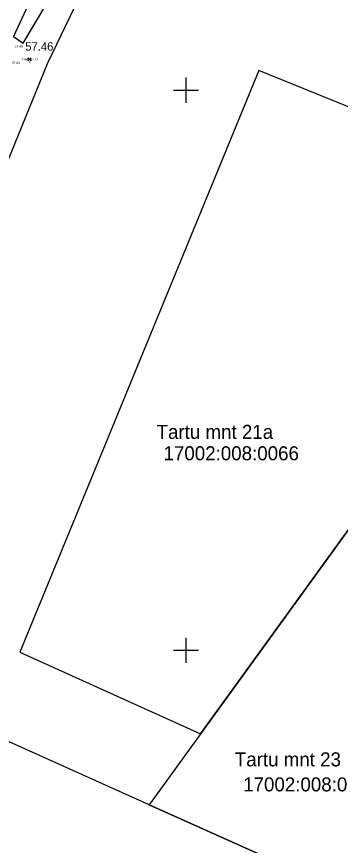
# Model space of a CAD drawing. Extents: x 641059 to 641794, y 6456421 to 6457268.
# Drawn here: x 641434.9 to 641463.8, y 6457082.6 to 6457156.6 of the extents above; entities that cross this region are included whole.
import ezdxf

# ---------------------------------------------------------------- set-up
doc = ezdxf.new("R2010")
doc.units = 0
for name, color, linetype in [('AED', 7, 'Continuous'), ('Default', 7, 'Continuous'), ('HORISONTAAL', 7, 'Continuous'), ('Level 25', 7, 'Continuous'), ('LIIKLUS', 7, 'Continuous'), ('SIOHULIIN', 7, 'Continuous'), ('SKKAEV', 7, 'Continuous'), ('TEE', 7, 'Continuous'), ('VEEKOGU', 7, 'Continuous')]:
    doc.layers.add(name, color=color, linetype=linetype)

# ---------------------------------------------------------------- blocks, each defined once
blk = doc.blocks.new('POINT_DISPLAY')
at = {"layer": 'Default'}
for p, q in [((-0.14, -0.14), (0.14, 0.14)), ((-0.14, 0.14), (0.14, -0.14))]:
    blk.add_line(p, q, dxfattribs=at)
blk = doc.blocks.new('rist')
at = {"layer": 'Default'}
for points in [[(0, 1.125), (0, -1.125)], [(-1.125, 0), (1.125, 0)]]:
    blk.add_lwpolyline(points, dxfattribs=at)

msp = doc.modelspace()

# ---------------------------------------------------------------- linework, layer by layer
at = {"layer": 'Level 25'}
msp.add_lwpolyline([(641414.48, 6457073.3), (641423.13, 6457116.8), (641437.67, 6457152.44), (641453.12, 6457184.53), (641442.68, 6457189.48), (641390.13, 6457207.67), (641389.43, 6457207.92), (641388.3, 6457200.38), (641387.7, 6457189.03), (641389.3, 6457174.24), (641388.72, 6457161.51), (641385.86, 6457146.24), (641383.86, 6457124.01), (641378.53, 6457105.9), (641381.35, 6457095.19), (641380.81, 6457091.46), (641380.31, 6457086.49), (641381.66, 6457081.33)], dxfattribs=at)
for points in [[(641456.5, 6457151.77), (641435.16, 6457099.84), (641451.29, 6457092.53), (641470.26, 6457118.69), (641474.36, 6457116.95), (641505.43, 6457131.77), (641501.43, 6457133.51)], [(641470.26, 6457118.69), (641446.72, 6457086.21), (641484.49, 6457069.28), (641501.25, 6457088.49), (641512.14, 6457100.87)], [(641446.72, 6457086.21), (641432.42, 6457092.63), (641428.84, 6457043.04), (641447.75, 6457027.62), (641458.21, 6457039.04), (641472.58, 6457055.76), (641484.49, 6457069.28)]]:
    msp.add_lwpolyline(points, close=True, dxfattribs=at)
at = {"layer": 'SIOHULIIN'}
msp.add_lwpolyline([(641443.048, 6457181.723), (641441.51, 6457180.887), (641440.843, 6457180.134), (641442.207, 6457177.632), (641442.057, 6457176.492), (641440.434, 6457174.35), (641439.409, 6457171.788), (641438.447, 6457169.243), (641439.738, 6457165.3), (641437.777, 6457161.702), (641434.616, 6457154.786), (641435.474, 6457154.215), (641438.602, 6457159.455), (641442.723, 6457164.355)], dxfattribs=at)

# ---------------------------------------------------------------- block references
at = {"layer": 'HORISONTAAL'}
for p in [(641450, 6457150), (641450, 6457100)]:
    msp.add_blockref('rist', p, dxfattribs=at)
at = {"layer": 'TEE'}
msp.add_blockref('POINT_DISPLAY', (641436.032, 6457152.76), dxfattribs=at)

# ---------------------------------------------------------------- texts
at = {"layer": 'AED'}
msp.add_text('K', height=0.2, dxfattribs=at).set_placement((641435.965, 6457152.394))
at = {"layer": 'Level 25'}
for s, p in [('Tartu mnt 21a', (641447.375, 6457118.877)), ('17002:008:0066', (641447.996, 6457116.965)), ('Tartu mnt 23', (641454.358, 6457089.64)), ('17002:008:0012', (641455.104, 6457087.406))]:
    msp.add_text(s, height=1.25, dxfattribs=at).set_placement(p)
at = {"layer": 'LIIKLUS'}
msp.add_text('57.46', height=0.75, dxfattribs=at).set_placement((641435.655, 6457153.535))
at = {"layer": 'SKKAEV'}
for s, p in [(' 57.46', (641434.662, 6457153.81)), (' 57.13', (641436.032, 6457152.66)), (' 57.01', (641434.41, 6457152.35))]:
    msp.add_text(s, height=0.2, dxfattribs=at).set_placement(p)
at = {"layer": 'VEEKOGU'}
msp.add_text('2384', height=0.2, dxfattribs=at).set_placement((641435.299, 6457152.66))

doc.saveas('drawing.dxf')
